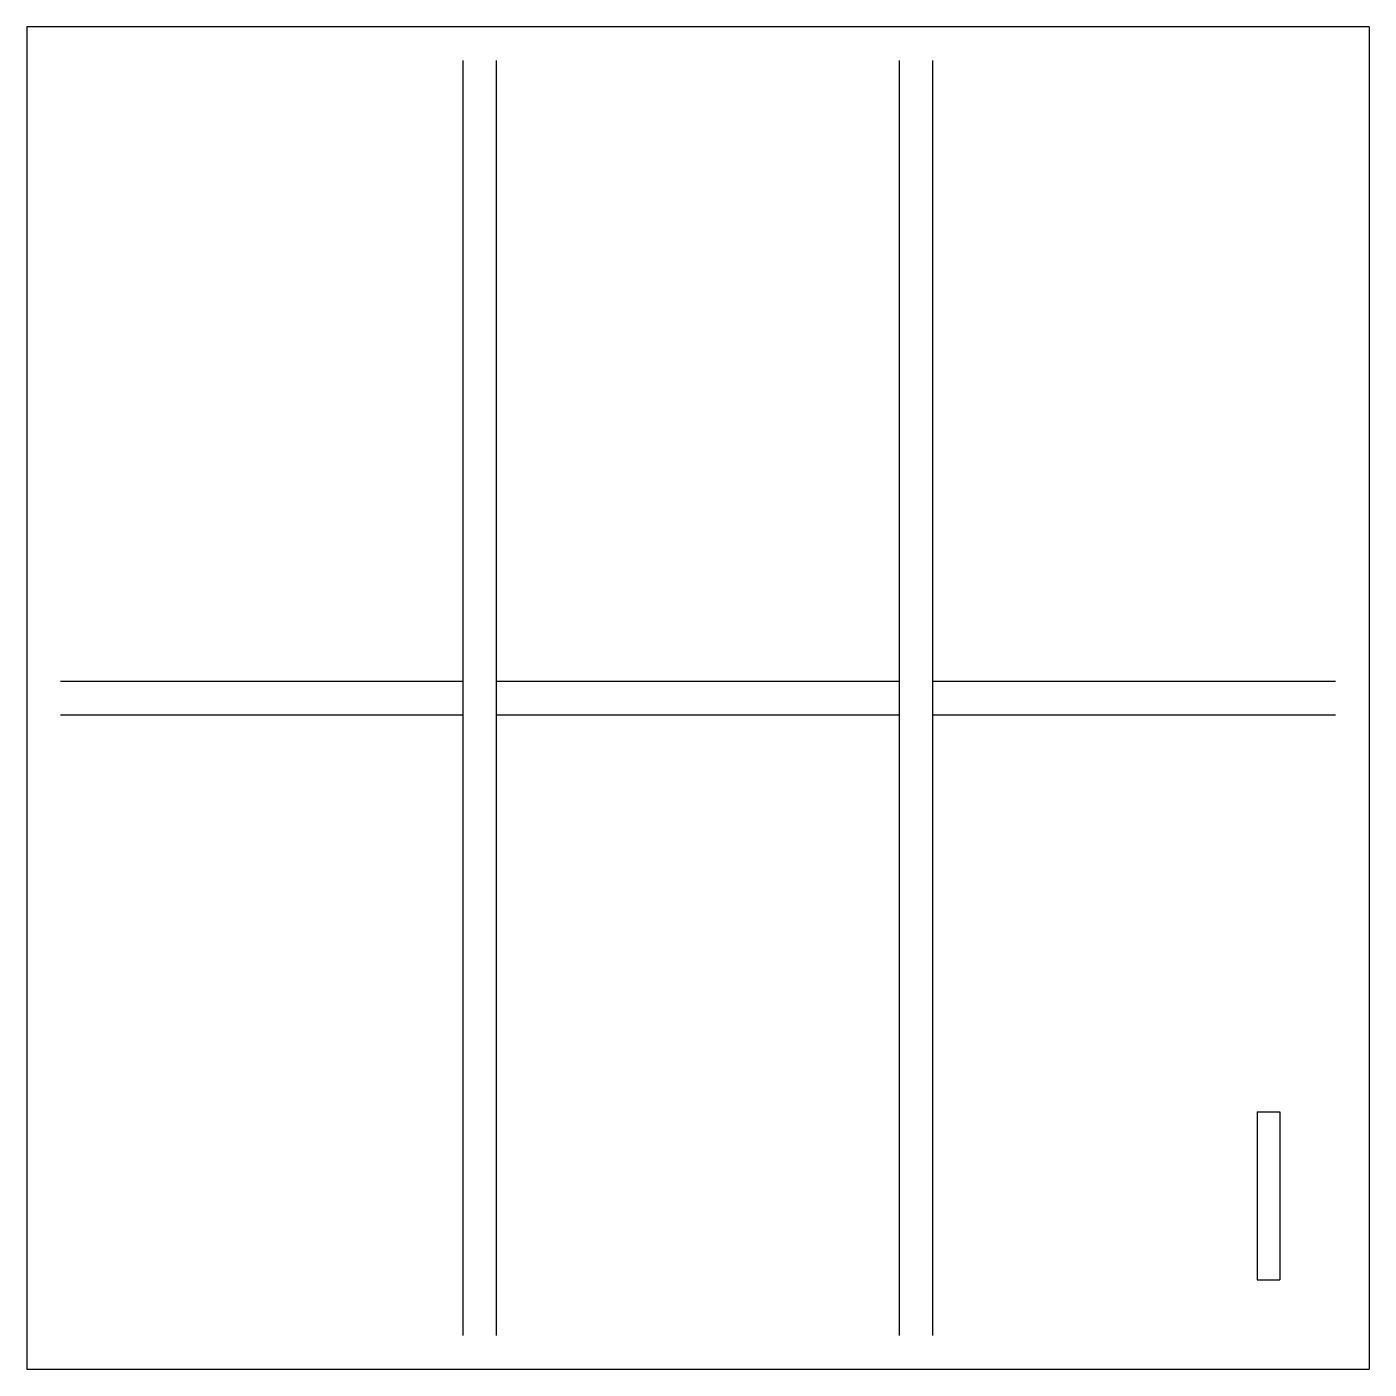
# Model space of a CAD drawing. Extents: x 0 to 30, y 54 to 84.
import ezdxf

# ---------------------------------------------------------------- set-up
doc = ezdxf.new("R2010")
doc.units = 0
doc.header["$LTSCALE"] = 3
doc.linetypes.add('HIDDEN', pattern=[0])
doc.layers.get('0').update_dxf_attribs({"linetype": 'CONTINUOUS'})
doc.layers.add('HID', color=7, linetype='HIDDEN')

msp = doc.modelspace()

# ---------------------------------------------------------------- linework, layer by layer
at = {"color": 0}
for p, q in [((30, 84), (0, 84)), ((0, 84), (0, 54)), ((30, 84), (30, 54)), ((27.5, 59.75), (27.5, 56)), ((27.5, 59.75), (28, 59.75)), ((28, 59.75), (28, 56)), ((27.5, 56), (28, 56)), ((0, 54), (30, 54))]:
    msp.add_line(p, q, dxfattribs=at)
at = {"layer": 'HID', "color": 0}
for p, q in [((9.75, 54.75), (9.75, 83.25)), ((10.5, 54.75), (10.5, 83.25)), ((19.5, 54.75), (19.5, 83.25)), ((20.25, 54.75), (20.25, 83.25)), ((0.75, 69.375), (9.75, 69.375)), ((10.5, 69.375), (19.5, 69.375)), ((20.25, 69.375), (29.25, 69.375)), ((0.75, 68.625), (9.75, 68.625)), ((10.5, 68.625), (19.5, 68.625)), ((20.25, 68.625), (29.25, 68.625))]:
    msp.add_line(p, q, dxfattribs=at)

doc.saveas('drawing.dxf')
